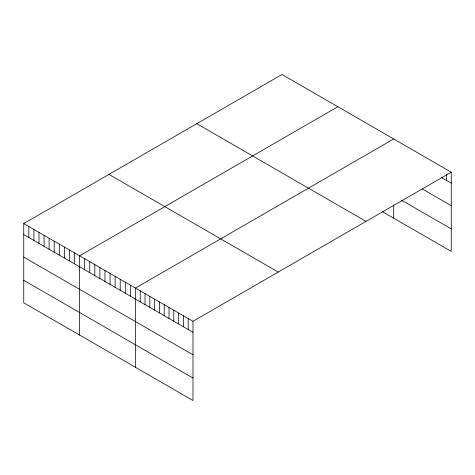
<?xml version="1.0" encoding="UTF-8"?>
<svg xmlns="http://www.w3.org/2000/svg" width="475" height="475" viewBox="0 0 475 475"><rect width="100%" height="100%" fill="white"/><g stroke="black" fill="none" stroke-linecap="round" stroke-linejoin="round"><path stroke-width="0.71" d="M451.25 172.188L192.987 321.296L192.987 400.52L23.75 302.812L23.75 223.588L282.013 74.48L451.25 172.188L451.25 251.412L382.286 211.601M337.862 106.721L79.598 255.829L79.598 335.059M393.71 138.967L135.446 288.076L135.446 367.3M441.661 177.638L451.25 183.172M422.483 189.08L451.25 205.693M401.5 200.171L451.25 228.897M196.787 123.684L366.023 221.392M108.977 174.378L278.213 272.086M23.75 223.588L192.987 321.296M23.75 234.573L192.987 332.28M23.75 257.094L192.987 354.801M23.75 280.298L192.987 377.999M446.452 174.545L446.452 180.405M393.71 204.82L393.71 218.191M188.189 318.523L188.189 329.513M183.398 315.756L183.398 326.741M178.6 312.989L178.6 323.974M173.803 310.223L173.803 321.207M169.011 307.45L169.011 318.44M164.213 304.683L164.213 315.667M159.422 301.916L159.422 312.9M154.624 299.149L154.624 310.133M149.833 296.376L149.833 307.367M145.035 293.609L145.035 304.594M140.238 290.842L140.238 301.827M130.37 285.142L130.37 296.127M125.293 282.209L125.293 293.2M120.217 279.282L120.217 290.267M115.134 276.349L115.134 287.333M110.058 273.416L110.058 284.406M104.981 270.489L104.981 281.473M99.904 267.556L99.904 278.54M94.828 264.623L94.828 275.613M89.751 261.689L89.751 272.68M84.675 258.762L84.675 269.747M74.522 252.896L74.522 263.886M69.445 249.969L69.445 260.953M64.368 247.036L64.368 258.02M59.292 244.102L59.292 255.093M54.209 241.175L54.209 252.16M49.133 238.242L49.133 249.227M44.056 235.309L44.056 246.299M38.98 232.382L38.98 243.366M33.903 229.449L33.903 240.433M28.827 226.516L28.827 237.506"/></g></svg>
